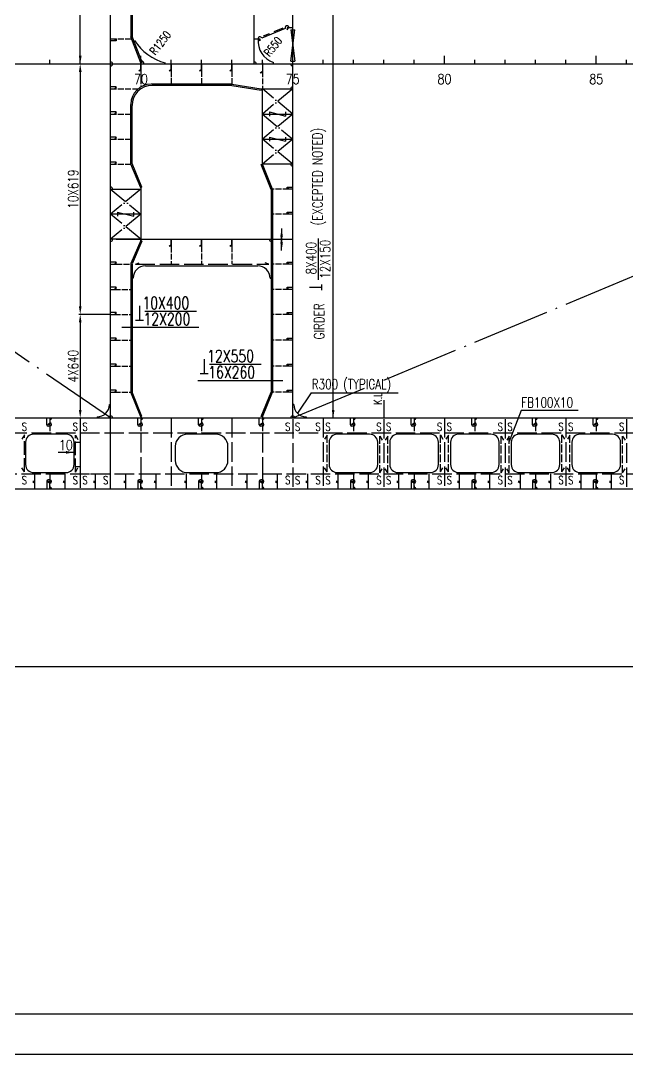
# Model space of a CAD drawing. Extents: x 373818 to 564480, y 322172 to 634257.
# Drawn here: x 474729 to 489719, y 548557 to 574099 of the extents above; entities that cross this region are included whole.
import ezdxf
from ezdxf.enums import TextEntityAlignment as Align

# ---------------------------------------------------------------- set-up
doc = ezdxf.new("R2010")
doc.units = 0
doc.header["$LTSCALE"] = 40
doc.header["$MEASUREMENT"] = 0
for name, pattern in [('ACAD_ISO02W100', [15, 12, -3]), ('ACAD_ISO04W100', [30.5, 24, -3, 0.5, -3]), ('H', [6, 4, -2])]:
    doc.linetypes.add(name, pattern=pattern)
doc.layers.get('0').update_dxf_attribs({"linetype": 'CONTINUOUS'})
doc.layers.get('DEFPOINTS').update_dxf_attribs({"linetype": 'CONTINUOUS'})
for name, color, linetype in [('01CONTINUOUS', 2, 'CONTINUOUS'), ('11', 7, 'CONTINUOUS'), ('BT_ENG', 7, 'CONTINUOUS'), ('C-CEN', 4, 'ACAD_ISO04W100'), ('C-CON', 4, 'CONTINUOUS'), ('C-DAS', 4, 'ACAD_ISO02W100'), ('FRAME', 7, 'CONTINUOUS'), ('Y-CON', 2, 'CONTINUOUS'), ('Y-DAS', 2, 'ACAD_ISO02W100')]:
    doc.layers.add(name, color=color, linetype=linetype)
doc.styles.add('DM100', font='romans.shx', dxfattribs={"width": 0.8, "height": 250})
doc.styles.add('ROMANS', font='romans.shx', dxfattribs={"width": 0.75, "height": 250, "bigfont": 'hzdx.shx'})
doc.dimstyles.new('DM-100', dxfattribs={"dimscale": 0, "dimtxt": 250, "dimasz": 200, "dimexe": 30, "dimexo": 30, "dimgap": 50, "dimtad": 1, "dimdec": 0, "dimzin": 0, "dimdsep": 46, "dimtxsty": 'ROMANS', "dimcen": 0, "dimclrd": 1, "dimclre": 1, "dimclrt": 1, "dimadec": 0, "dimazin": 0, "dimtfac": 1, "dimtdec": 0, "dimtmove": 0, "dimatfit": 3, "dimfxl": 1, "dimtolj": 1, "dimtzin": 0, "dimarcsym": 0})

# ---------------------------------------------------------------- blocks, each defined once
blk = doc.blocks.new('*D67')
at = {"color": 1, "linetype": 'ByBlock', "transparency": 16777216}
for p, q in [((476200, 572831), (476200, 567041)), ((476920, 566841), (476170, 566841))]:
    blk.add_line(p, q, dxfattribs=at)
for points in [[(476167, 572831), (476234, 572831), (476200, 573031)], [(476167, 567041), (476234, 567041), (476200, 566841)]]:
    blk.add_solid(points, dxfattribs=at)
at = {"layer": 'DEFPOINTS', "color": 0, "linetype": 'ByBlock', "transparency": 16777216}
for p in [(476200, 573031), (476200, 566841), (476950, 566841)]:
    blk.add_point(p, dxfattribs=at)
at = {"color": 1, "linetype": 'ByBlock', "transparency": 16777216, "insert": (476025, 569936), "char_height": 250, "attachment_point": 5, "rotation": 90, "style": 'ROMANS'}
blk.add_mtext('\\A1;10X619', dxfattribs=at)
blk = doc.blocks.new('*D66')
at = {"color": 1, "linetype": 'ByBlock', "transparency": 16777216}
blk.add_line((476200, 566641), (476200, 564481), dxfattribs=at)
for points in [[(476167, 566641), (476234, 566641), (476200, 566841)], [(476167, 564481), (476234, 564481), (476200, 564281)]]:
    blk.add_solid(points, dxfattribs=at)
at = {"layer": 'DEFPOINTS', "color": 0, "linetype": 'ByBlock', "transparency": 16777216}
for p in [(476200, 566841), (476200, 564281), (476200, 564281)]:
    blk.add_point(p, dxfattribs=at)
at = {"color": 1, "linetype": 'ByBlock', "transparency": 16777216, "insert": (476025, 565561), "char_height": 250, "attachment_point": 5, "rotation": 90, "style": 'ROMANS'}
blk.add_mtext('\\A1;4X640', dxfattribs=at)
blk = doc.blocks.new('*D64')
at = {"color": 1, "linetype": 'ByBlock', "transparency": 16777216}
for p, q in [((476920, 579221), (476170, 579221)), ((476200, 573231), (476200, 579021))]:
    blk.add_line(p, q, dxfattribs=at)
for points in [[(476167, 579021), (476234, 579021), (476200, 579221)], [(476167, 573231), (476234, 573231), (476200, 573031)]]:
    blk.add_solid(points, dxfattribs=at)
at = {"layer": 'DEFPOINTS', "color": 0, "linetype": 'ByBlock', "transparency": 16777216}
for p in [(476200, 579221), (476950, 579221), (476200, 573031)]:
    blk.add_point(p, dxfattribs=at)
at = {"color": 1, "linetype": 'ByBlock', "transparency": 16777216, "insert": (476025, 576126), "char_height": 250, "attachment_point": 5, "rotation": 90, "style": 'ROMANS'}
blk.add_mtext('\\A1;10X619', dxfattribs=at)
blk = doc.blocks.new('A$C1D2E10C4')
at = {"color": 2, "linetype": 'H', "ltscale": 1.5}
blk.add_line((59, 704), (258, 220), dxfattribs=at)
blk.add_line((67, 764), (305, 186))
for centre, start, end in [((48, 810), 99.1298, 294.097), ((324, 140), 112.3887, 268.3089)]:
    blk.add_arc(centre, 50, start, end)
at = {"layer": 'Y-CON'}
blk.add_lwpolyline([(324, 0), (324, 140), (374, 140), (324, 100)], dxfattribs=at)

msp = doc.modelspace()

# ---------------------------------------------------------------- linework, layer by layer
at = {"color": 1, "linetype": 'ByBlock'}
for p, q in [((482450.32, 564280.69), (482450.32, 581580.69)), ((476081.09, 563431.54), (475652.07, 563431.54))]:
    msp.add_line(p, q, dxfattribs=at)
for p, q in [((481400.32, 573875.69), (481500.32, 573875.69)), ((481400.32, 573095.69), (481500.32, 573875.69)), ((481400.32, 573875.69), (481500.32, 573095.69)), ((477520.31, 573603.05), (477543.59, 573612.16)), ((477700.32, 573030.69), (477700.32, 573230.69)), ((481450.32, 573030.69), (481450.32, 573230.69)), ((485200.32, 573030.69), (485200.32, 573230.69)), ((488950.32, 573030.69), (488950.32, 573230.69)), ((453190.41, 573030.69), (476950.32, 573030.69)), ((475450.32, 573030.69), (475450.32, 573130.69)), ((476200.32, 573030.69), (476200.32, 573130.69)), ((476950.32, 573030.69), (476950.32, 573130.69)), ((478300.32, 573030.69), (478300.32, 573055.69)), ((478450.32, 573030.69), (478450.32, 573130.69)), ((479200.32, 573030.69), (479200.32, 573130.69)), ((479950.32, 573030.69), (479950.32, 573130.69)), ((480700.32, 573030.69), (480700.32, 573130.69)), ((481400.32, 573095.69), (481500.32, 573095.69)), ((481450.32, 573030.69), (523450.32, 573030.69)), ((482200.32, 573030.69), (482200.32, 573130.69)), ((482950.32, 573030.69), (482950.32, 573130.69)), ((483700.32, 573030.69), (483700.32, 573130.69)), ((484450.32, 573030.69), (484450.32, 573130.69)), ((485950.32, 573030.69), (485950.32, 573130.69)), ((486700.32, 573030.69), (486700.32, 573130.69)), ((487450.32, 573030.69), (487450.32, 573130.69)), ((488200.32, 573030.69), (488200.32, 573130.69)), ((489700.32, 573030.69), (489700.32, 573130.69)), ((482078.31, 568719.95), (482078.31, 567696.27)), ((477810.32, 568038.69), (480590.32, 568038.69)), ((477510.32, 567738.69), (477480.32, 567738.69)), ((480890.32, 567738.69), (480920.32, 567738.69)), ((481906.61, 564902.15), (481568.19, 564398.56)), ((481906.61, 564902.15), (484057.66, 564902.15)), ((476920.32, 564610.69), (476950.32, 564610.69)), ((481480.32, 564610.69), (481450.32, 564610.69)), ((483700.32, 564719.2), (483700.32, 564280.69)), ((476620.32, 564310.69), (476620.32, 564280.69)), ((481780.32, 564310.69), (481780.32, 564280.69)), ((487099.68, 564465.21), (486800.32, 563699.73)), ((488504.96, 564465.21), (487099.68, 564465.21)), ((475450.32, 564080.7), (475410.32, 564080.7)), ((477700.32, 564080.69), (477660.32, 564080.69)), ((479200.32, 564080.69), (479160.32, 564080.69)), ((480700.32, 564080.69), (480660.32, 564080.69)), ((482950.32, 564080.69), (482910.32, 564080.69)), ((482950.32, 564080.69), (482910.32, 564080.69)), ((484450.32, 564080.69), (484410.32, 564080.69)), ((485950.32, 564080.69), (485910.32, 564080.69)), ((487450.32, 564080.69), (487410.32, 564080.69)), ((488950.32, 564080.69), (488910.32, 564080.69)), ((475450.32, 562750.69), (475410.32, 562750.69)), ((477700.32, 562750.69), (477660.32, 562750.69)), ((479200.32, 562750.69), (479160.32, 562750.69)), ((480700.32, 562750.69), (480660.32, 562750.69)), ((482950.32, 562750.69), (482910.32, 562750.69)), ((482950.32, 562750.69), (482910.32, 562750.69)), ((484450.32, 562750.69), (484410.32, 562750.69)), ((485950.32, 562750.69), (485910.32, 562750.69)), ((487450.32, 562750.69), (487410.32, 562750.69)), ((488950.32, 562750.69), (488910.32, 562750.69)), ((545200.32, 558131.38), (455200.32, 558131.38))]:
    msp.add_line(p, q)
at = {"color": 2}
for p, q in [((477665.72, 567048.48), (477665.72, 566695.72)), ((477565.72, 566695.72), (477765.72, 566695.72)), ((479265.72, 565734.91), (479265.72, 565382.16)), ((479165.72, 565382.16), (479365.72, 565382.16)), ((447392.4, 549556.63), (562792.4, 549556.63))]:
    msp.add_line(p, q, dxfattribs=at)
at = {"color": 7}
for p, q in [((477796.43, 566924.45), (479071.81, 566924.45)), ((477230, 566524.45), (479130, 566524.45)), ((479396.43, 565610.88), (480671.81, 565610.88)), ((479110, 565210.88), (481210, 565210.88))]:
    msp.add_line(p, q, dxfattribs=at)
at = {"color": 7, "ltscale": 0.2}
for p, q in [((475375.32, 564115.7), (475375.32, 564280.7)), ((477625.32, 564115.69), (477625.32, 564280.69)), ((479125.32, 564115.69), (479125.32, 564280.69)), ((480625.32, 564115.69), (480625.32, 564280.69)), ((482875.32, 564115.69), (482875.32, 564280.69)), ((482875.32, 564115.69), (482875.32, 564280.69)), ((484375.32, 564115.69), (484375.32, 564280.69)), ((485875.32, 564115.69), (485875.32, 564280.69)), ((487375.32, 564115.69), (487375.32, 564280.69)), ((488875.32, 564115.69), (488875.32, 564280.69)), ((475375.32, 562715.69), (475375.32, 562538.77)), ((477625.32, 562715.69), (477625.32, 562538.77)), ((479125.32, 562715.69), (479125.32, 562538.77)), ((480625.32, 562715.69), (480625.32, 562538.77)), ((482875.32, 562715.69), (482875.32, 562538.77)), ((482875.32, 562715.69), (482875.32, 562538.77)), ((484375.32, 562715.69), (484375.32, 562538.77)), ((485875.32, 562715.69), (485875.32, 562538.77)), ((487375.32, 562715.69), (487375.32, 562538.77)), ((488875.32, 562715.69), (488875.32, 562538.77))]:
    msp.add_line(p, q, dxfattribs=at)
at = {"color": 0, "linetype": 'ByBlock'}
for p, q in [((474820.32, 563860.69), (474757.61, 563758.13)), ((476081.09, 563855.95), (476143.8, 563753.4)), ((482300.32, 563857.75), (482237.61, 563755.2)), ((483600.32, 563835.69), (483663.03, 563733.13)), ((483800.32, 563832.75), (483737.61, 563730.2)), ((485100.32, 563860.69), (485163.03, 563758.13)), ((485300.32, 563857.75), (485237.61, 563755.2)), ((486600.32, 563835.69), (486663.03, 563733.13)), ((486800.32, 563832.75), (486737.61, 563730.2)), ((488100.32, 563860.69), (488163.03, 563758.13)), ((488300.32, 563857.75), (488237.61, 563755.2)), ((489600.32, 563835.69), (489663.03, 563733.13)), ((474820.32, 562950.69), (474757.61, 563053.25)), ((476081.09, 562945.95), (476143.8, 563048.51)), ((482300.32, 562947.75), (482237.61, 563050.31)), ((483600.32, 562925.69), (483663.03, 563028.25)), ((483800.32, 562922.75), (483737.61, 563025.31)), ((485100.32, 562950.69), (485163.03, 563053.25)), ((485300.32, 562947.75), (485237.61, 563050.31)), ((486600.32, 562925.69), (486663.03, 563028.25)), ((486800.32, 562922.75), (486737.61, 563025.31)), ((488100.32, 562950.69), (488163.03, 563053.25)), ((488300.32, 562947.75), (488237.61, 563050.31)), ((489600.32, 562925.69), (489663.03, 563028.25))]:
    msp.add_line(p, q, dxfattribs=at)
for centre, radius, start, end in [((478608.24, 574267.17), 1250, 211.601513, 255.739392), ((481146.88, 573588.25), 550, 173.586063, 251.824867), ((477700.32, 573030.69), 75, 0, 78.294107), ((480500.32, 573030.69), 50, 0, 90), ((480920.32, 568697.69), 50, 180, 270), ((477810.32, 567738.69), 300, 90, 180), ((480590.32, 567738.69), 300, 359.999944, 90), ((476620.32, 564610.69), 300, 270, 0), ((481780.32, 564610.69), 300, 180, 270), ((475410.32, 564115.7), 35, 180, 270), ((475450.32, 564120.7), 40, 270, 90), ((477660.32, 564115.69), 35, 180, 270), ((477700.32, 564120.69), 40, 270, 90), ((479160.32, 564115.69), 35, 180, 270), ((479200.32, 564120.69), 40, 270, 90), ((480660.32, 564115.69), 35, 180, 270), ((480700.32, 564120.69), 40, 270, 90), ((482910.32, 564115.69), 35, 180, 270), ((482910.32, 564115.69), 35, 180, 270), ((482950.32, 564120.69), 40, 270, 90), ((482950.32, 564120.69), 40, 270, 90), ((484410.32, 564115.69), 35, 180, 270), ((484450.32, 564120.69), 40, 270, 90), ((485910.32, 564115.69), 35, 180, 270), ((485950.32, 564120.69), 40, 270, 90), ((487410.32, 564115.69), 35, 180, 270), ((487450.32, 564120.69), 40, 270, 90), ((488910.32, 564115.69), 35, 180, 270), ((488950.32, 564120.69), 40, 270, 90), ((475410.32, 562715.69), 35, 90, 180), ((475450.32, 562710.69), 40, 270, 90), ((477660.32, 562715.69), 35, 90, 180), ((477700.32, 562710.69), 40, 270, 90), ((479160.32, 562715.69), 35, 90, 180), ((479200.32, 562710.69), 40, 270, 90), ((480660.32, 562715.69), 35, 90, 180), ((480700.32, 562710.69), 40, 270, 90), ((482910.32, 562715.69), 35, 90, 180), ((482910.32, 562715.69), 35, 90, 180), ((482950.32, 562710.69), 40, 270, 90), ((482950.32, 562710.69), 40, 270, 90), ((484410.32, 562715.69), 35, 90, 180), ((484450.32, 562710.69), 40, 270, 90), ((485910.32, 562715.69), 35, 90, 180), ((485950.32, 562710.69), 40, 270, 90), ((487410.32, 562715.69), 35, 90, 180), ((487450.32, 562710.69), 40, 270, 90), ((488910.32, 562715.69), 35, 90, 180), ((488950.32, 562710.69), 40, 270, 90)]:
    msp.add_arc(centre, radius, start, end)
at = {"color": 7, "ltscale": 0.2}
for centre, start, end in [((475450.12, 564280.69), 270, 0), ((477700.12, 564280.68), 270, 0), ((479200.12, 564280.68), 270, 0), ((480700.12, 564280.68), 270, 0), ((482950.12, 564280.68), 270, 0), ((482950.12, 564280.68), 270, 0), ((484450.12, 564280.68), 270, 0), ((485950.12, 564280.68), 270, 0), ((487450.12, 564280.68), 270, 0), ((488950.12, 564280.68), 270, 0), ((475450.33, 562526.38), 360, 90), ((477700.33, 562526.38), 360, 90), ((479200.33, 562526.38), 360, 90), ((480700.33, 562526.38), 360, 90), ((482950.33, 562526.38), 360, 90), ((482950.33, 562526.38), 360, 90), ((484450.33, 562526.38), 360, 90), ((485950.33, 562526.38), 360, 90), ((487450.33, 562526.38), 360, 90), ((488950.33, 562526.38), 360, 90)]:
    msp.add_arc(centre, 44.99, start, end, dxfattribs=at)
at = {"color": 1, "linetype": 'ByBlock'}
for points in [[(477835.85, 573287.54), (477836.51, 573287.03), (477834.63, 573285.32)], [(480714.84, 573251.95), (480715.35, 573251.29), (480713.12, 573250.08)], [(482416.99, 564480.69), (482483.65, 564480.69), (482450.32, 564280.69)], [(475850.32, 563464.87), (475850.32, 563398.21), (476050.32, 563431.54)]]:
    msp.add_solid(points, dxfattribs=at)
at = {"layer": '01CONTINUOUS'}
for p, q in [((481450.32, 573030.69), (481450.32, 581780.69)), ((476950.32, 562530.69), (476950.32, 575380.08)), ((480500.32, 573030.69), (480500.32, 574887.69)), ((476950.32, 573030.69), (481450.32, 573030.69)), ((477700.32, 573030.69), (477700.32, 572530.69)), ((480975.32, 573030.69), (480975.32, 573065.69)), ((481450.32, 564280.69), (481450.32, 573095.69)), ((480700.32, 571792.69), (481450.32, 571792.69)), ((480700.32, 571173.69), (481450.32, 571173.69)), ((481350.32, 570554.69), (480700.32, 570554.69)), ((477700.32, 569316.69), (476950.32, 569316.69)), ((477090.32, 568697.69), (477700.32, 568697.69)), ((477700.32, 568697.69), (481450.32, 568697.69)), ((453999.47, 564280.69), (526450.32, 564280.69)), ((475075.32, 562710.69), (475075.32, 562900.69)), ((475825.32, 562710.69), (475825.32, 562900.69)), ((476575.32, 562710.69), (476575.32, 562900.69)), ((477325.32, 562710.69), (477325.32, 562900.69)), ((478075.32, 562710.69), (478075.32, 562900.69)), ((478825.32, 562710.69), (478825.32, 562900.69)), ((479575.32, 562710.69), (479575.32, 562900.69)), ((480325.32, 562710.69), (480325.32, 562900.69)), ((481075.32, 562710.69), (481075.32, 562900.69)), ((481825.32, 562710.69), (481825.32, 562900.69)), ((482575.32, 562710.69), (482575.32, 562900.69)), ((482575.32, 562710.69), (482575.32, 562900.69)), ((483325.32, 562710.69), (483325.32, 562900.69)), ((483325.32, 562710.69), (483325.32, 562900.69)), ((484075.32, 562710.69), (484075.32, 562900.69)), ((484825.32, 562710.69), (484825.32, 562900.69)), ((485575.32, 562710.69), (485575.32, 562900.69)), ((486325.32, 562710.69), (486325.32, 562900.69)), ((487075.32, 562710.69), (487075.32, 562900.69)), ((487825.32, 562710.69), (487825.32, 562900.69)), ((488575.32, 562710.69), (488575.32, 562900.69)), ((489325.32, 562710.69), (489325.32, 562900.69)), ((463108.61, 562530.69), (520911.23, 562530.69))]:
    msp.add_line(p, q, dxfattribs=at)
for points in [[(481450.32, 570554.69), (480700.32, 570554.69), (480700.32, 572411.69), (481450.32, 572411.69)], [(476950.32, 569935.69), (477700.32, 569935.69), (477700.32, 568697.69), (476950.32, 568697.69)], [(453999.47, 563197.81), (454724.22, 563068.75), (456889.22, 562817.99), (459074.22, 562644.89), (459350.32, 562627.89), (461599.62, 562542.49), (463108.72, 562530.69), (465850.32, 562530.69), (472350.32, 562530.69), (476450.32, 562530.69), (477700.32, 562530.69), (480700.32, 562530.69), (515850.32, 562530.69)]]:
    msp.add_lwpolyline(points, dxfattribs=at)
at = {"layer": '11', "color": 7, "linetype": 'Continuous'}
for p, q in [((475850.32, 563880.69), (475050.3, 563880.69)), ((479550.32, 563880.69), (478850.32, 563880.69)), ((479650.32, 563880.69), (479650.32, 563880.69)), ((483350.01, 563880.69), (482545.48, 563880.69)), ((484850.01, 563880.69), (484045.48, 563880.69)), ((486350.01, 563880.69), (485545.48, 563880.69)), ((487850.01, 563880.69), (487045.48, 563880.69)), ((489350.01, 563880.69), (488545.48, 563880.69)), ((474850.3, 563680.69), (474850.3, 563130.69)), ((476050.32, 563130.69), (476050.32, 563680.69)), ((478550.32, 563580.69), (478550.32, 563230.69)), ((479850.32, 563230.69), (479850.32, 563580.69)), ((482350.32, 563680.69), (482350.32, 563130.69)), ((483550.32, 563130.69), (483550.32, 563680.69)), ((483850.32, 563680.69), (483850.32, 563130.69)), ((485050.32, 563130.69), (485050.32, 563680.69)), ((485350.32, 563680.69), (485350.32, 563130.69)), ((486550.32, 563130.69), (486550.32, 563680.69)), ((486850.32, 563680.69), (486850.32, 563130.69)), ((488050.32, 563130.69), (488050.32, 563680.69)), ((488350.32, 563680.69), (488350.32, 563130.69)), ((489550.32, 563130.69), (489550.32, 563680.69)), ((475050.3, 562930.69), (475850.32, 562930.69)), ((478850.32, 562930.69), (479550.32, 562930.69)), ((478850.32, 562930.69), (479550.32, 562930.69)), ((482550.32, 562930.69), (483350.32, 562930.69)), ((484050.32, 562930.69), (484850.32, 562930.69)), ((485550.32, 562930.69), (486350.32, 562930.69)), ((487050.32, 562930.69), (487850.32, 562930.69)), ((488550.32, 562930.69), (489350.32, 562930.69)), ((488600.32, 562930.69), (489300.32, 562930.69))]:
    msp.add_line(p, q, dxfattribs=at)
for centre, radius, start, end in [((475050.3, 563680.69), 200, 90, 180), ((475850.32, 563680.69), 200, 0, 90), ((478850.32, 563580.69), 300, 90, 180), ((479550.32, 563580.69), 300, 0, 90), ((482550.32, 563680.69), 200, 90, 180), ((483350.32, 563680.69), 200, 0, 90), ((484050.32, 563680.69), 200, 90, 180), ((484850.32, 563680.69), 200, 0, 90), ((485550.32, 563680.69), 200, 90, 180), ((486350.32, 563680.69), 200, 0, 90), ((487050.32, 563680.69), 200, 90, 180), ((487850.32, 563680.69), 200, 0, 90), ((488550.32, 563680.69), 200, 90, 180), ((489350.32, 563680.69), 200, 0, 90), ((478850.32, 563230.69), 300, 180, 270), ((479550.32, 563230.69), 300, 270, 0), ((475050.3, 563130.69), 200, 180, 270), ((475850.32, 563130.69), 200, 270, 360), ((482550.32, 563130.69), 200, 180, 270), ((483350.32, 563130.69), 200, 270, 0), ((484050.32, 563130.69), 200, 180, 270), ((484850.32, 563130.69), 200, 270, 0), ((485550.32, 563130.69), 200, 180, 270), ((486350.32, 563130.69), 200, 270, 0), ((487050.32, 563130.69), 200, 180, 270), ((487850.32, 563130.69), 200, 270, 0), ((488550.32, 563130.69), 200, 180, 270), ((489350.32, 563130.69), 200, 270, 0)]:
    msp.add_arc(centre, radius, start, end, dxfattribs=at)
at = {"layer": 'BT_ENG'}
msp.add_line((444892.4, 548556.63), (563792.4, 548556.63), dxfattribs=at)
at = {"layer": 'C-CEN', "ltscale": 2}
for p, q in [((476950.32, 564280.69), (451450.32, 581780.69)), ((481450.32, 564280.69), (523450.32, 581780.69))]:
    msp.add_line(p, q, dxfattribs=at)
at = {"layer": 'C-CEN', "ltscale": 0.5}
for p, q in [((481450.32, 572411.69), (480700.32, 571792.69)), ((481450.32, 571792.69), (480700.32, 572411.69)), ((481450.32, 571792.69), (480700.32, 571173.69)), ((480700.32, 571792.69), (481450.32, 571173.69)), ((481450.32, 571173.69), (480700.32, 570554.69)), ((481450.32, 570554.69), (480700.32, 571173.69)), ((477700.32, 569935.69), (476950.32, 569316.69)), ((476950.32, 569935.69), (477700.32, 569316.69)), ((477700.32, 569316.69), (476950.32, 568697.69)), ((477700.32, 568697.69), (476950.32, 569316.69))]:
    msp.add_line(p, q, dxfattribs=at)
at = {"layer": 'C-CON'}
for p, q in [((477450.32, 576440.69), (477450.32, 573699.69)), ((477480.32, 576410.69), (477480.32, 573705.26)), ((477700.32, 573060.69), (477450.32, 573699.69)), ((477728.32, 573071.46), (477480.32, 573705.26)), ((477090.32, 573599.69), (476950.32, 573599.69)), ((477700.32, 573060.69), (477728.32, 573071.46)), ((480700.32, 573060.69), (480700.32, 573030.69)), ((477090.32, 572461.69), (476950.32, 572461.69)), ((479950.32, 572530.69), (477950.32, 572530.69)), ((479947.88, 572500.69), (477980.32, 572500.69)), ((479945.65, 572501.06), (480670.39, 572382.06)), ((479950.32, 572530.69), (480675.06, 572411.69)), ((480675.06, 572411.69), (480670.2, 572382.09)), ((480675.06, 572411.69), (480700.32, 572411.69)), ((477450.32, 570554.69), (477450.32, 572030.69)), ((477480.32, 570566.36), (477480.32, 572000.69)), ((477090.32, 571842.69), (476950.32, 571842.69)), ((480875.32, 571842.69), (480875.32, 571742.69)), ((480875.32, 571842.69), (481275.32, 571742.69)), ((481275.32, 571842.69), (481275.32, 571742.69)), ((477090.32, 571223.69), (476950.32, 571223.69)), ((480875.32, 571223.69), (480875.32, 571123.69)), ((480875.32, 571223.69), (481275.32, 571123.69)), ((481275.32, 571223.69), (481275.32, 571123.69)), ((477090.32, 570604.69), (476950.32, 570604.69)), ((477700.32, 569965.69), (477450.32, 570554.69)), ((477722.43, 569985.96), (477480.32, 570566.36)), ((480672.44, 570543.63), (480700.32, 570554.69)), ((480920.32, 569929.96), (480672.44, 570543.63)), ((480950.32, 569935.69), (480700.32, 570554.69)), ((477722.43, 569985.96), (477700.32, 569965.69)), ((477700.32, 569965.69), (477700.32, 569935.69)), ((480920.32, 569929.96), (480920.32, 568162.01)), ((480950.32, 569935.69), (480950.32, 564920.69)), ((481310.32, 569985.69), (481450.32, 569985.69)), ((477125.32, 569366.69), (477525.32, 569266.69)), ((477125.32, 569366.69), (477125.32, 569266.69)), ((477525.32, 569266.69), (477525.32, 569366.69)), ((481310.32, 569366.69), (481450.32, 569366.69)), ((477700.32, 568667.69), (477450.32, 568098.69)), ((477722.43, 568647.42), (477480.32, 568087.02)), ((477700.32, 568667.69), (477700.32, 568697.69)), ((477722.43, 568647.42), (477700.32, 568667.69)), ((477090.32, 568128.69), (476950.32, 568128.69)), ((477450.32, 568098.69), (477450.32, 564920.69)), ((477480.32, 568078.69), (477480.32, 564920.69)), ((480920.32, 568162.01), (480920.32, 564920.69)), ((481310.32, 568128.69), (481450.32, 568128.69)), ((477090.32, 567509.69), (476950.32, 567509.69)), ((481310.32, 567509.69), (481450.32, 567509.69)), ((477090.32, 566890.69), (476950.32, 566890.69)), ((481310.32, 566890.69), (481450.32, 566890.69)), ((477090.32, 566250.69), (476950.32, 566250.69)), ((481310.32, 566250.69), (481450.32, 566250.69)), ((477090.32, 565610.69), (476950.32, 565610.69)), ((481310.32, 565610.69), (481450.32, 565610.69)), ((477090.32, 564970.69), (476950.32, 564970.69)), ((477700.32, 564310.69), (477450.32, 564920.69)), ((477726.01, 564321.22), (477480.32, 564920.69)), ((480674.63, 564321.22), (480920.32, 564920.69)), ((480700.32, 564310.69), (480950.32, 564920.69)), ((481310.32, 564970.69), (481450.32, 564970.69)), ((477700.32, 564310.69), (477726.01, 564321.22)), ((477700.32, 564310.69), (477700.32, 564280.69)), ((477700.32, 564310.69), (477700.32, 564280.69)), ((480700.32, 564310.69), (480674.63, 564321.22)), ((480700.32, 564310.69), (480700.32, 564280.69)), ((480700.32, 564310.69), (480700.32, 564280.69))]:
    msp.add_line(p, q, dxfattribs=at)
for centre, radius, start, end in [((476950.32, 573030.69), 50, 270, 90), ((481450.32, 573030.69), 50, 180, 270), ((477950.32, 572030.69), 500, 90, 180), ((477980.32, 572000.69), 500, 90, 180), ((481450.32, 572411.69), 50, 90, 180), ((481450.32, 570554.69), 50, 180, 270), ((476950.32, 569935.69), 50, 0, 90), ((476950.32, 568697.69), 50, 270, 0), ((476950.32, 564280.69), 50, 0, 180), ((481450.32, 564280.69), 50, 360, 180)]:
    msp.add_arc(centre, radius, start, end, dxfattribs=at)
at = {"layer": 'C-DAS'}
for p, q in [((477565.03, 568078.69), (477657.31, 568113.99)), ((477565.03, 568078.69), (480861.94, 568078.69)), ((480861.94, 568078.69), (480769.67, 568113.99)), ((455200.32, 563910.69), (526450.32, 563910.69)), ((477700.32, 563910.69), (477700.32, 562900.69)), ((480700.32, 563910.69), (480700.32, 562900.69))]:
    msp.add_line(p, q, dxfattribs=at)
at = {"layer": 'C-DAS', "ltscale": 0.7}
for p, q in [((474820.32, 562950.69), (474820.32, 563860.69)), ((476081.09, 562945.95), (476081.09, 563855.95))]:
    msp.add_line(p, q, dxfattribs=at)
at = {"layer": 'C-DAS', "ltscale": 0.4}
for p, q in [((482300.32, 562947.75), (482300.32, 563857.75)), ((483600.32, 562925.69), (483600.32, 563835.69)), ((483800.32, 562922.75), (483800.32, 563832.75)), ((485100.32, 562950.69), (485100.32, 563860.69)), ((485300.32, 562947.75), (485300.32, 563857.75)), ((486600.32, 562925.69), (486600.32, 563835.69)), ((486800.32, 562922.75), (486800.32, 563832.75)), ((488100.32, 562950.69), (488100.32, 563860.69)), ((488300.32, 562947.75), (488300.32, 563857.75)), ((489600.32, 562925.69), (489600.32, 563835.69))]:
    msp.add_line(p, q, dxfattribs=at)
at = {"layer": 'C-DAS'}
msp.add_lwpolyline([(455200.32, 563383.61), (456889.22, 563187.99), (459074.22, 563014.89), (459350.32, 562997.89), (461599.62, 562912.49), (463108.72, 562900.69), (465850.32, 562900.69), (472350.32, 562900.69), (476450.32, 562900.69), (477700.32, 562900.69), (480700.32, 562900.69), (515850.32, 562900.69), (517850.32, 562900.69), (520911.22, 562900.69), (521200.32, 562903.36)], dxfattribs=at)
at = {"layer": 'DEFPOINTS', "color": 0, "linetype": 'ByBlock'}
for p in [(477834.63, 573285.32), (480713.12, 573250.08), (476050.32, 563241.47)]:
    msp.add_point(p, dxfattribs=at)
at = {"layer": 'Y-CON'}
for p, q in [((477700.32, 572857.48), (477700.32, 573030.69)), ((478450.32, 572857.48), (478450.32, 573030.69)), ((479200.32, 572857.48), (479200.32, 573030.69)), ((479950.32, 572857.48), (479950.32, 573030.69)), ((478450.32, 568524.48), (478450.32, 568697.69)), ((479200.32, 568524.48), (479200.32, 568697.69)), ((479950.32, 568524.48), (479950.32, 568697.69)), ((482168.97, 567443.41), (482168.97, 567580.09)), ((481865.26, 567511.75), (482168.97, 567511.75)), ((476080.32, 563680.69), (476200.32, 563680.69)), ((476080.32, 563080.69), (476200.32, 563080.69))]:
    msp.add_line(p, q, dxfattribs=at)
for points in [[(481450.32, 573925.69), (481310.32, 573925.69), (481310.32, 573875.69), (481350.32, 573925.69)], [(476950.32, 573649.69), (477090.32, 573649.69), (477090.32, 573599.69), (477050.32, 573649.69)], [(477700.32, 573030.69), (477700.32, 572857.48), (477650.32, 572857.48), (477700.32, 572897.48)], [(478450.32, 573030.69), (478450.32, 572857.48), (478400.32, 572857.48), (478450.32, 572897.48)], [(479200.32, 573030.69), (479200.32, 572857.48), (479150.32, 572857.48), (479200.32, 572897.48)], [(479950.32, 573030.69), (479950.32, 572857.48), (479900.32, 572857.48), (479950.32, 572897.48)], [(480700.32, 573030.69), (480700.32, 572810.69), (480650.32, 572810.69), (480700.32, 572850.69)], [(480700.32, 573030.69), (480700.32, 572810.69), (480650.32, 572810.69), (480700.32, 572850.69)], [(476950.32, 572411.69), (477090.32, 572411.69), (477090.32, 572461.69), (477050.32, 572411.69)], [(476950.32, 571792.69), (477090.32, 571792.69), (477090.32, 571842.69), (477050.32, 571792.69)], [(476950.32, 571173.69), (477090.32, 571173.69), (477090.32, 571223.69), (477050.32, 571173.69)], [(476950.32, 570554.69), (477090.32, 570554.69), (477090.32, 570604.69), (477050.32, 570554.69)], [(481450.32, 569935.69), (481310.32, 569935.69), (481310.32, 569985.69), (481350.32, 569935.69)], [(481450.32, 569316.69), (481310.32, 569316.69), (481310.32, 569366.69), (481350.32, 569316.69)], [(478450.32, 568697.69), (478450.32, 568524.48), (478400.32, 568524.48), (478450.32, 568564.48)], [(479200.32, 568697.69), (479200.32, 568524.48), (479150.32, 568524.48), (479200.32, 568564.48)], [(479950.32, 568697.69), (479950.32, 568524.48), (479900.32, 568524.48), (479950.32, 568564.48)], [(476950.32, 568078.69), (477090.32, 568078.69), (477090.32, 568128.69), (477050.32, 568078.69)], [(481450.32, 568078.69), (481310.32, 568078.69), (481310.32, 568128.69), (481350.32, 568078.69)], [(476950.32, 567459.69), (477090.32, 567459.69), (477090.32, 567509.69), (477050.32, 567459.69)], [(481450.32, 567459.69), (481310.32, 567459.69), (481310.32, 567509.69), (481350.32, 567459.69)], [(476950.32, 566840.69), (477090.32, 566840.69), (477090.32, 566890.69), (477050.32, 566840.69)], [(481450.32, 566840.69), (481310.32, 566840.69), (481310.32, 566890.69), (481350.32, 566840.69)], [(476950.32, 566200.69), (477090.32, 566200.69), (477090.32, 566250.69), (477050.32, 566200.69)], [(481450.32, 566200.69), (481310.32, 566200.69), (481310.32, 566250.69), (481350.32, 566200.69)], [(476950.32, 565560.69), (477090.32, 565560.69), (477090.32, 565610.69), (477050.32, 565560.69)], [(481450.32, 565560.69), (481310.32, 565560.69), (481310.32, 565610.69), (481350.32, 565560.69)], [(476950.32, 564920.69), (477090.32, 564920.69), (477090.32, 564970.69), (477050.32, 564920.69)], [(481450.32, 564920.69), (481310.32, 564920.69), (481310.32, 564970.69), (481350.32, 564920.69)], [(475450.32, 564280.7), (475450.32, 564120.7), (475400.32, 564120.7), (475450.32, 564160.7)], [(477700.32, 564280.69), (477700.32, 564120.69), (477650.32, 564120.69), (477700.32, 564160.69)], [(479200.32, 564280.69), (479200.32, 564120.69), (479150.32, 564120.69), (479200.32, 564160.69)], [(480700.32, 564280.69), (480700.32, 564120.69), (480650.32, 564120.69), (480700.32, 564160.69)], [(482950.32, 564280.69), (482950.32, 564120.69), (482900.32, 564120.69), (482950.32, 564160.69)], [(482950.32, 564280.69), (482950.32, 564120.69), (482900.32, 564120.69), (482950.32, 564160.69)], [(484450.32, 564280.69), (484450.32, 564120.69), (484400.32, 564120.69), (484450.32, 564160.69)], [(485950.32, 564280.69), (485950.32, 564120.69), (485900.32, 564120.69), (485950.32, 564160.69)], [(487450.32, 564280.69), (487450.32, 564120.69), (487400.32, 564120.69), (487450.32, 564160.69)], [(488950.32, 564280.69), (488950.32, 564120.69), (488900.32, 564120.69), (488950.32, 564160.69)], [(475075.32, 562530.69), (475075.32, 562710.69), (475025.32, 562710.69), (475075.32, 562670.69)], [(475450.32, 562530.69), (475450.32, 562710.69), (475400.32, 562710.69), (475450.32, 562670.69)], [(475825.32, 562530.69), (475825.32, 562710.69), (475775.32, 562710.69), (475825.32, 562670.69)], [(476575.32, 562530.69), (476575.32, 562710.69), (476525.32, 562710.69), (476575.32, 562670.69)], [(477325.32, 562530.69), (477325.32, 562710.69), (477275.32, 562710.69), (477325.32, 562670.69)], [(477700.32, 562530.69), (477700.32, 562710.69), (477650.32, 562710.69), (477700.32, 562670.69)], [(478075.32, 562530.69), (478075.32, 562710.69), (478025.32, 562710.69), (478075.32, 562670.69)], [(478825.32, 562530.69), (478825.32, 562710.69), (478775.32, 562710.69), (478825.32, 562670.69)], [(479200.32, 562530.69), (479200.32, 562710.69), (479150.32, 562710.69), (479200.32, 562670.69)], [(479575.32, 562530.69), (479575.32, 562710.69), (479525.32, 562710.69), (479575.32, 562670.69)], [(480325.32, 562530.69), (480325.32, 562710.69), (480275.32, 562710.69), (480325.32, 562670.69)], [(480700.32, 562530.69), (480700.32, 562710.69), (480650.32, 562710.69), (480700.32, 562670.69)], [(481075.32, 562530.69), (481075.32, 562710.69), (481025.32, 562710.69), (481075.32, 562670.69)], [(481825.32, 562530.69), (481825.32, 562710.69), (481775.32, 562710.69), (481825.32, 562670.69)], [(482575.32, 562530.69), (482575.32, 562710.69), (482525.32, 562710.69), (482575.32, 562670.69)], [(482575.32, 562530.69), (482575.32, 562710.69), (482525.32, 562710.69), (482575.32, 562670.69)], [(482950.32, 562530.69), (482950.32, 562710.69), (482900.32, 562710.69), (482950.32, 562670.69)], [(482950.32, 562530.69), (482950.32, 562710.69), (482900.32, 562710.69), (482950.32, 562670.69)], [(483325.32, 562530.69), (483325.32, 562710.69), (483275.32, 562710.69), (483325.32, 562670.69)], [(483325.32, 562530.69), (483325.32, 562710.69), (483275.32, 562710.69), (483325.32, 562670.69)], [(484075.32, 562530.69), (484075.32, 562710.69), (484025.32, 562710.69), (484075.32, 562670.69)], [(484450.32, 562530.69), (484450.32, 562710.69), (484400.32, 562710.69), (484450.32, 562670.69)], [(484825.32, 562530.69), (484825.32, 562710.69), (484775.32, 562710.69), (484825.32, 562670.69)], [(485575.32, 562530.69), (485575.32, 562710.69), (485525.32, 562710.69), (485575.32, 562670.69)], [(485950.32, 562530.69), (485950.32, 562710.69), (485900.32, 562710.69), (485950.32, 562670.69)], [(486325.32, 562530.69), (486325.32, 562710.69), (486275.32, 562710.69), (486325.32, 562670.69)], [(487075.32, 562530.69), (487075.32, 562710.69), (487025.32, 562710.69), (487075.32, 562670.69)], [(487450.32, 562530.69), (487450.32, 562710.69), (487400.32, 562710.69), (487450.32, 562670.69)], [(487825.32, 562530.69), (487825.32, 562710.69), (487775.32, 562710.69), (487825.32, 562670.69)], [(488575.32, 562530.69), (488575.32, 562710.69), (488525.32, 562710.69), (488575.32, 562670.69)], [(488950.32, 562530.69), (488950.32, 562710.69), (488900.32, 562710.69), (488950.32, 562670.69)], [(489325.32, 562530.69), (489325.32, 562710.69), (489275.32, 562710.69), (489325.32, 562670.69)]]:
    msp.add_lwpolyline(points, dxfattribs=at)
at = {"layer": 'Y-DAS', "ltscale": 0.3}
for p, q in [((476950.32, 573649.69), (477450.32, 573649.69)), ((478450.32, 573030.69), (478450.32, 572530.69)), ((480700.32, 573030.69), (480700.32, 572411.69)), ((477700.32, 572857.48), (477700.32, 572463.71)), ((478450.32, 572857.48), (478450.32, 572530.69)), ((479200.32, 572857.48), (479200.32, 572530.69)), ((479950.32, 572857.48), (479950.32, 572530.69)), ((476950.32, 572411.69), (477626.53, 572411.69)), ((476950.32, 571792.69), (477450.32, 571792.69)), ((476950.32, 571173.69), (477450.32, 571173.69)), ((476950.32, 570554.69), (477450.32, 570554.69)), ((481350.32, 569935.69), (480950.32, 569935.69)), ((481350.32, 569316.69), (480950.32, 569316.69)), ((478450.32, 568697.69), (478450.32, 568078.69)), ((479200.32, 568524.48), (479200.32, 568078.69)), ((479950.32, 568524.48), (479950.32, 568078.69)), ((477090.32, 568078.69), (477450.32, 568078.69)), ((481350.32, 568078.69), (480950.32, 568078.69)), ((477050.32, 567459.69), (477450.32, 567459.69)), ((481350.32, 567459.69), (480950.32, 567459.69)), ((477050.32, 566840.69), (477450.32, 566840.69)), ((481350.32, 566840.69), (480950.32, 566840.69)), ((477050.32, 566200.69), (477450.32, 566200.69)), ((481350.32, 566200.69), (480950.32, 566200.69)), ((477050.32, 565560.69), (477450.32, 565560.69)), ((481350.32, 565560.69), (480950.32, 565560.69)), ((477050.32, 564920.69), (477450.32, 564920.69)), ((481350.32, 564920.69), (480950.32, 564920.69)), ((475450.32, 564280.7), (475450.32, 563910.69)), ((477700.32, 564280.69), (477700.32, 563910.69)), ((479200.32, 564280.69), (479200.32, 563910.69)), ((480700.32, 564280.69), (480700.32, 563910.69)), ((482950.32, 564280.69), (482950.32, 563910.69)), ((482950.32, 564280.69), (482950.32, 563910.69)), ((484450.32, 564280.69), (484450.32, 563910.69)), ((485950.32, 564280.69), (485950.32, 563910.69)), ((487450.32, 564280.69), (487450.32, 563910.69)), ((488950.32, 564280.69), (488950.32, 563910.69))]:
    msp.add_line(p, q, dxfattribs=at)
at = {"layer": 'Y-DAS'}
for p, q in [((476200.32, 564280.69), (476200.32, 562530.69)), ((478450.32, 564280.69), (478450.32, 562530.69)), ((479950.32, 564280.69), (479950.32, 562530.69)), ((481450.32, 564255.69), (481450.32, 562530.69)), ((481450.32, 564255.69), (481450.32, 562530.69)), ((482200.32, 564280.69), (482200.32, 562530.69)), ((483700.32, 564255.69), (483700.32, 562530.69)), ((485200.32, 564280.69), (485200.32, 562530.69)), ((486700.32, 564255.69), (486700.32, 562530.69)), ((488200.32, 564280.69), (488200.32, 562530.69)), ((489700.32, 564255.69), (489700.32, 562530.69))]:
    msp.add_line(p, q, dxfattribs=at)
at = {"layer": 'Y-DAS', "ltscale": 0.6}
msp.add_line((476200.32, 564280.69), (476200.32, 562530.69), dxfattribs=at)
at = {"layer": 'Y-DAS', "ltscale": 0.5}
for p, q in [((475450.32, 562900.69), (475450.32, 562532.46)), ((477700.32, 562900.69), (477700.32, 562532.46)), ((479200.32, 562900.69), (479200.32, 562532.46)), ((480700.32, 562900.69), (480700.32, 562532.46)), ((482950.32, 562900.69), (482950.32, 562532.46)), ((482950.32, 562900.69), (482950.32, 562532.46)), ((484450.32, 562900.69), (484450.32, 562532.46)), ((485950.32, 562900.69), (485950.32, 562532.46)), ((487450.32, 562900.69), (487450.32, 562532.46)), ((488950.32, 562900.69), (488950.32, 562532.46))]:
    msp.add_line(p, q, dxfattribs=at)

# ---------------------------------------------------------------- block references
at = {"rotation": 270}
msp.add_blockref('A$C1D2E10C4', (480500.32, 573973.61), dxfattribs=at)

# ---------------------------------------------------------------- texts
at = {"color": 7, "style": 'ROMANS', "width": 0.75}
for s, height, p in [('10X400', 300, (477736.74, 566973.09)), ('12X200', 300, (477763.36, 566576.31)), ('12X550', 300, (479336.74, 565659.52)), ('16X260', 300, (479363.36, 565262.75)), ('FB100X10', 250, (487098.65, 564538.81))]:
    msp.add_text(s, height=height, dxfattribs=at).set_placement(p)
at = {"color": 1, "linetype": 'ByBlock', "char_height": 200, "attachment_point": 5, "rotation": 51.765451, "style": 'ROMANS'}
for s, insert in [('\\A1;R1250', (478177.24, 573550.18)), ('\\A1;R550', (480964.47, 573456.71))]:
    msp.add_mtext(s, dxfattribs=dict(at, insert=insert))
at = {"attachment_point": 5, "rotation": 90, "style": 'ROMANS'}
for s, insert, char_height in [('(EXCEPTED NOTED)', (482104.48, 570243.09), 250), ('8X400', (481905.7, 568229.46), 250), ('12X150', (482252.67, 568203.5), 250), (' GIRDER ', (482104.48, 566603.09), 250), ('K.L', (483551.72, 564761.27), 200)]:
    msp.add_mtext(s, dxfattribs=dict(at, insert=insert, char_height=char_height))
at = {"insert": (481922.37, 564908.29), "char_height": 250, "width": 4189.5335, "attachment_point": 7, "style": 'ROMANS'}
msp.add_mtext('R300 (TYPICAL)', dxfattribs=at)
at = {"char_height": 200, "attachment_point": 5, "style": 'ROMANS'}
for insert in [(474820.21, 564064.42), (476079.31, 564064.42), (476320.21, 564064.42), (481329.31, 564064.42), (481570.21, 564064.42), (482079.31, 564064.42), (482320.23, 564064.42), (483579.31, 564064.42), (483820.23, 564064.42), (485079.31, 564064.42), (485320.23, 564064.42), (486579.31, 564064.42), (486820.23, 564064.42), (488079.31, 564064.42), (488320.23, 564064.42), (489579.31, 564064.42), (474820.21, 562743.3), (476079.31, 562743.3), (476320.21, 562743.3), (476829.31, 562743.3), (481329.31, 562748.29), (481570.21, 562743.3), (482079.31, 562743.3), (482320.23, 562743.3), (483579.31, 562748.29), (483820.23, 562743.3), (485079.31, 562748.29), (485320.23, 562743.3), (486579.31, 562748.29), (486820.23, 562743.3), (488079.31, 562748.29), (488320.23, 562743.3), (489579.31, 562748.29)]:
    msp.add_mtext('S', dxfattribs=dict(at, insert=insert))
at = {"color": 1, "linetype": 'ByBlock', "insert": (475845.25, 563611.58), "char_height": 250, "attachment_point": 5, "style": 'DM100'}
msp.add_mtext('\\A1;10', dxfattribs=at)
at = {"layer": 'FRAME', "style": 'ROMANS', "width": 0.8}
for s, p in [('70', (477700.32, 572655.69)), ('75', (481450.32, 572655.69)), ('80', (485200.32, 572655.69)), ('85', (488950.32, 572655.69))]:
    msp.add_text(s, height=250, dxfattribs=at).set_placement(p, align=Align.MIDDLE)

# ---------------------------------------------------------------- dimensions: what is measured, and where the dimension line sits
for base, p1, p2, text, picture, middle in [((476200.32, 579220.69), (476200.32, 573030.69), (476950.32, 579220.69), '10X619', '*D64', (476025.32, 576125.69)), ((476200.32, 566840.69), (476200.32, 573030.69), (476950.32, 566840.69), '10X619', '*D67', (476025.32, 569935.69)), ((476200.32, 564280.69), (476200.32, 566840.69), (476200.32, 564280.69), '4X640', '*D66', (476025.32, 565560.69))]:
    dim = msp.add_linear_dim(base=base, p1=p1, p2=p2, angle=90, text=text, dimstyle='DM-100', override={"dimscale": 1, "dimse1": 1, "dimtmove": 1})
    dim.commit()
    dim.dimension.update_dxf_attribs({"geometry": picture, "text_midpoint": middle})

# ---------------------------------------------------------------- leaders
at = {"color": 1}
for points in [[(481176.26, 568960.36), (481176.26, 568544.75)], [(481176.26, 568420.69), (481176.26, 568836.3)]]:
    msp.add_leader(points, dimstyle='DM-100', override={"dimscale": 1}, dxfattribs=at)

doc.saveas('drawing.dxf')
